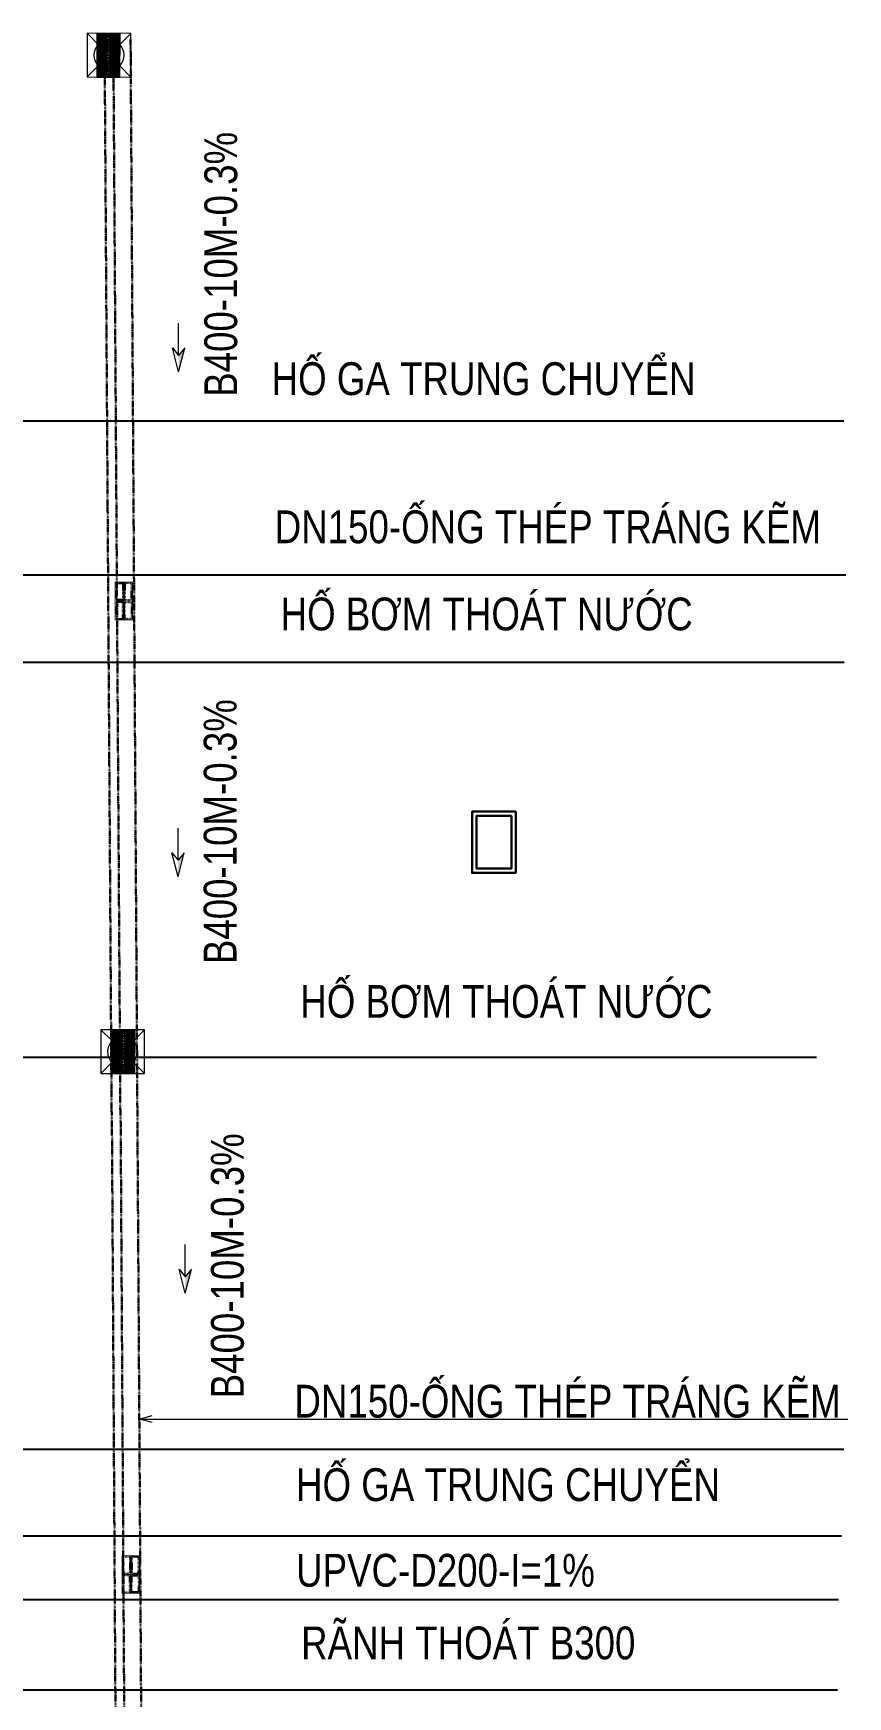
# Model space of a CAD drawing. Header units: millimetres. Extents: x -294625 to 2136527, y -251383 to 128331.
# Drawn here: x 2099748 to 2118355, y -46997 to -8977 of the extents above; entities that cross this region are included whole.
import ezdxf

# ---------------------------------------------------------------- set-up
doc = ezdxf.new("R2010")
doc.units = ezdxf.units.MM
for name, pattern in [('CONTINOUS', [0]), ('DIVIDEX2', [2.5, 1, -0.5, 0, -0.5, 0, -0.5]), ('DIVIDEX22', [1.25, 0.625, -0.25, 0, -0.125, 0, -0.25]), ('XREF MB TANG 1$0$HIDDEN', [9.525, 6.35, -3.175])]:
    doc.linetypes.add(name, pattern=pattern)
for name, color, linetype, lineweight in [('00-N-7-THIET BI', 7, 'CONTINOUS', 20), ('00-N-GHI CHU', 7, 'Continuous', 9), ('00-N-TEXT', 7, 'CONTINOUS', 9), ('1.Tuong', 251, 'Continuous', 35), ('ICE-WALL', 3, 'Continuous', 25), ('N1.6-NM', 3, 'DIVIDEX22', 30), ('N3-NOTE', 11, 'Continuous', 13)]:
    doc.layers.add(name, color=color, linetype=linetype, lineweight=lineweight)
doc.layers.add('1TM', color=5, linetype='DIVIDEX2')
doc.layers.add('N-4CAP LANH', color=4, linetype='Continuous')
doc.styles.add('P-ARIAL', font='arial.ttf', dxfattribs={"height": 3})
doc.styles.add('P-VNTIMEH', font='vntimeh.shx', dxfattribs={"width": 0.75, "height": 300})
doc.dimstyles.new('N-NOTE', dxfattribs={"dimtxt": 200, "dimasz": 30, "dimexe": 50, "dimexo": 50, "dimgap": 100, "dimtad": 1, "dimdec": 0, "dimdsep": 46, "dimtxsty": 'P-VNTIMEH', "dimblk": 'OPEN30', "dimcen": 0, "dimse1": 1, "dimse2": 1, "dimclrd": 256, "dimclre": 7, "dimclrt": 256, "dimadec": 0, "dimazin": 0, "dimtfac": 1, "dimtdec": 0, "dimtix": 1, "dimtmove": 2, "dimatfit": 3, "dimldrblk": 'OPEN30', "dimfxl": 1, "dimtolj": 1, "dimtzin": 0, "dimarcsym": 0})

# ---------------------------------------------------------------- blocks, each defined once
blk = doc.blocks.new('A$C2639329B')
at = {"layer": '00-N-GHI CHU', "color": 232}
for p, q in [((504, 0), (-1020, 0)), ((1288, 0), (146, 294)), ((146, 294), (504, 0)), ((1288, 0), (146, -294)), ((146, -294), (504, 0))]:
    blk.add_line(p, q, dxfattribs=at)
blk.add_solid([(504, 0), (1288, 0), (146, 294)], dxfattribs=at)
blk = doc.blocks.new('A$C33295B18')
blk.add_line((1720, 407), (0, 407))
for points in [[(48, 759), (48, 455), (812, 455), (812, 759)], [(48, 55), (48, 359), (812, 359), (812, 55)], [(1672, 759), (1672, 455), (908, 455), (908, 759)], [(1672, 55), (1672, 359), (908, 359), (908, 55)]]:
    blk.add_lwpolyline(points, close=True)
at = {"layer": '1.Tuong', "color": 2, "const_width": 40}
for points in [[(1720, 807), (0, 807), (0, 7), (1720, 7), (1720, 807)], [(860, 7), (860, 807)], [(1720, 407), (0, 407)]]:
    blk.add_lwpolyline(points, dxfattribs=at)
blk = doc.blocks.new('XREF MB TANG 1$0$A$C3E3424CB')
at = {"color": 4, "linetype": 'Continuous'}
for p, q in [((-1855, -141), (-55, -141)), ((-1855, -461), (-1855, -141)), ((-1855, -621), (-1855, -941)), ((-55, -461), (-55, -141)), ((-55, -621), (-55, -941)), ((-1855, -941), (-55, -941))]:
    blk.add_line(p, q, dxfattribs=at)
at = {"color": 144, "linetype": 'Continuous'}
for p, q in [((-1840, -201), (-1840, -456)), ((-1840, -881), (-1840, -626)), ((-1820, -181), (-1780, -181)), ((-1800, -496), (-1780, -496)), ((-1800, -586), (-1780, -586)), ((-1760, -201), (-1760, -476)), ((-1760, -881), (-1760, -606)), ((-1720, -201), (-1720, -481)), ((-1720, -881), (-1720, -601)), ((-1700, -181), (-1660, -181)), ((-1700, -501), (-1660, -501)), ((-1700, -581), (-1660, -581)), ((-1640, -201), (-1640, -481)), ((-1640, -881), (-1640, -601)), ((-1600, -201), (-1600, -481)), ((-1600, -881), (-1600, -601)), ((-1580, -181), (-1540, -181)), ((-1580, -501), (-1540, -501)), ((-1580, -581), (-1540, -581)), ((-1520, -201), (-1520, -481)), ((-1520, -881), (-1520, -601)), ((-1480, -201), (-1480, -481)), ((-1480, -881), (-1480, -601)), ((-1460, -181), (-1420, -181)), ((-1460, -501), (-1420, -501)), ((-1460, -581), (-1420, -581)), ((-1400, -201), (-1400, -481)), ((-1400, -881), (-1400, -601)), ((-1360, -201), (-1360, -481)), ((-1360, -881), (-1360, -601)), ((-1340, -181), (-1300, -181)), ((-1340, -501), (-1300, -501)), ((-1340, -581), (-1300, -581)), ((-1280, -201), (-1280, -481)), ((-1280, -881), (-1280, -601)), ((-1240, -201), (-1240, -481)), ((-1240, -881), (-1240, -601)), ((-1220, -181), (-1180, -181)), ((-1220, -501), (-1180, -501)), ((-1220, -581), (-1180, -581)), ((-1160, -201), (-1160, -481)), ((-1160, -881), (-1160, -601)), ((-1120, -201), (-1120, -481)), ((-1120, -881), (-1120, -601)), ((-1100, -181), (-1060, -181)), ((-1100, -501), (-1060, -501)), ((-1100, -581), (-1060, -581)), ((-1040, -201), (-1040, -481)), ((-1040, -881), (-1040, -601)), ((-1000, -201), (-1000, -481)), ((-1000, -881), (-1000, -601)), ((-980, -181), (-940, -181)), ((-980, -501), (-940, -501)), ((-980, -581), (-940, -581)), ((-920, -201), (-920, -481)), ((-920, -881), (-920, -601)), ((-880, -201), (-880, -481)), ((-880, -881), (-880, -601)), ((-860, -181), (-820, -181)), ((-860, -501), (-820, -501)), ((-860, -581), (-820, -581)), ((-800, -201), (-800, -481)), ((-800, -881), (-800, -601)), ((-760, -201), (-760, -481)), ((-760, -881), (-760, -601)), ((-740, -181), (-700, -181)), ((-740, -501), (-700, -501)), ((-740, -581), (-700, -581)), ((-680, -201), (-680, -481)), ((-680, -881), (-680, -601)), ((-640, -201), (-640, -481)), ((-640, -881), (-640, -601)), ((-620, -181), (-580, -181)), ((-620, -501), (-580, -501)), ((-620, -581), (-580, -581)), ((-560, -201), (-560, -481)), ((-560, -881), (-560, -601)), ((-520, -201), (-520, -481)), ((-520, -881), (-520, -601)), ((-500, -181), (-460, -181)), ((-500, -501), (-460, -501)), ((-500, -581), (-460, -581)), ((-440, -201), (-440, -481)), ((-440, -881), (-440, -601)), ((-400, -201), (-400, -481)), ((-400, -881), (-400, -601)), ((-380, -181), (-340, -181)), ((-380, -501), (-340, -501)), ((-380, -581), (-340, -581)), ((-320, -201), (-320, -481)), ((-320, -881), (-320, -601)), ((-280, -201), (-280, -481)), ((-280, -881), (-280, -601)), ((-260, -181), (-220, -181)), ((-260, -501), (-220, -501)), ((-260, -581), (-220, -581)), ((-200, -201), (-200, -481)), ((-200, -881), (-200, -601)), ((-160, -201), (-160, -476)), ((-160, -881), (-160, -606)), ((-100, -181), (-140, -181)), ((-120, -496), (-140, -496)), ((-120, -586), (-140, -586)), ((-80, -201), (-80, -456)), ((-80, -881), (-80, -626)), ((-1820, -901), (-1780, -901)), ((-1700, -901), (-1660, -901)), ((-1580, -901), (-1540, -901)), ((-1460, -901), (-1420, -901)), ((-1340, -901), (-1300, -901)), ((-1220, -901), (-1180, -901)), ((-1100, -901), (-1060, -901)), ((-980, -901), (-940, -901)), ((-860, -901), (-820, -901)), ((-740, -901), (-700, -901)), ((-620, -901), (-580, -901)), ((-500, -901), (-460, -901)), ((-380, -901), (-340, -901)), ((-260, -901), (-220, -901)), ((-100, -901), (-140, -901))]:
    blk.add_line(p, q, dxfattribs=at)
for points in [[(40, -1030), (40, -30), (-1960, -30), (-1960, -1030)], [(-40, -950), (-40, -110), (-1880, -110), (-1880, -950)]]:
    blk.add_lwpolyline(points, close=True)
at = {"color": 4, "ltscale": 0.4}
for centre in [(-1917, -120), (-1869, -71), (-40, -71), (9, -120), (-1917, -952), (-1869, -1001), (-40, -1001), (9, -952)]:
    blk.add_circle(centre, 15, dxfattribs=at)
at = {"color": 4, "linetype": 'Continuous'}
for centre, radius, start, end in [((-1775, -461), 80, 180, 237.3631), ((-1775, -621), 80, 122.6369, 180), ((-1826, -541), 15, 302.6369, 57.3631), ((-84, -541), 15, 122.6369, 237.3631), ((-135, -461), 80, 302.6369, 0), ((-135, -621), 80, 0, 57.3631)]:
    blk.add_arc(centre, radius, start, end, dxfattribs=at)
at = {"color": 144, "linetype": 'Continuous'}
for centre, radius, start, end in [((-1820, -201), 20, 90, 180), ((-1800, -456), 40, 180, 270), ((-1800, -626), 40, 90, 180), ((-1780, -201), 20, 0, 90), ((-1780, -476), 20, 270, 0), ((-1780, -606), 20, 0, 90), ((-1700, -201), 20, 90, 180), ((-1700, -481), 20, 180, 270), ((-1700, -601), 20, 90, 180), ((-1660, -201), 20, 0, 90), ((-1660, -481), 20, 270, 0), ((-1660, -601), 20, 0, 90), ((-1580, -201), 20, 90, 180), ((-1580, -481), 20, 180, 270), ((-1580, -601), 20, 90, 180), ((-1540, -201), 20, 0, 90), ((-1540, -481), 20, 270, 0), ((-1540, -601), 20, 0, 90), ((-1460, -201), 20, 90, 180), ((-1460, -481), 20, 180, 270), ((-1460, -601), 20, 90, 180), ((-1420, -201), 20, 0, 90), ((-1420, -481), 20, 270, 0), ((-1420, -601), 20, 0, 90), ((-1340, -201), 20, 90, 180), ((-1340, -481), 20, 180, 270), ((-1340, -601), 20, 90, 180), ((-1300, -201), 20, 0, 90), ((-1300, -481), 20, 270, 0), ((-1300, -601), 20, 0, 90), ((-1220, -201), 20, 90, 180), ((-1220, -481), 20, 180, 270), ((-1220, -601), 20, 90, 180), ((-1180, -201), 20, 0, 90), ((-1180, -481), 20, 270, 0), ((-1180, -601), 20, 0, 90), ((-1100, -201), 20, 90, 180), ((-1100, -481), 20, 180, 270), ((-1100, -601), 20, 90, 180), ((-1060, -201), 20, 0, 90), ((-1060, -481), 20, 270, 0), ((-1060, -601), 20, 0, 90), ((-980, -201), 20, 90, 180), ((-980, -481), 20, 180, 270), ((-980, -601), 20, 90, 180), ((-940, -201), 20, 0, 90), ((-940, -481), 20, 270, 0), ((-940, -601), 20, 0, 90), ((-860, -201), 20, 90, 180), ((-860, -481), 20, 180, 270), ((-860, -601), 20, 90, 180), ((-820, -201), 20, 0, 90), ((-820, -481), 20, 270, 0), ((-820, -601), 20, 0, 90), ((-740, -201), 20, 90, 180), ((-740, -481), 20, 180, 270), ((-740, -601), 20, 90, 180), ((-700, -201), 20, 0, 90), ((-700, -481), 20, 270, 0), ((-700, -601), 20, 0, 90), ((-620, -201), 20, 90, 180), ((-620, -481), 20, 180, 270), ((-620, -601), 20, 90, 180), ((-580, -201), 20, 0, 90), ((-580, -481), 20, 270, 0), ((-580, -601), 20, 0, 90), ((-500, -201), 20, 90, 180), ((-500, -481), 20, 180, 270), ((-500, -601), 20, 90, 180), ((-460, -201), 20, 0, 90), ((-460, -481), 20, 270, 0), ((-460, -601), 20, 0, 90), ((-380, -201), 20, 90, 180), ((-380, -481), 20, 180, 270), ((-380, -601), 20, 90, 180), ((-340, -201), 20, 0, 90), ((-340, -481), 20, 270, 0), ((-340, -601), 20, 0, 90), ((-260, -201), 20, 90, 180), ((-260, -481), 20, 180, 270), ((-260, -601), 20, 90, 180), ((-220, -201), 20, 0, 90), ((-220, -481), 20, 270, 0), ((-220, -601), 20, 0, 90), ((-140, -201), 20, 90, 180), ((-140, -476), 20, 180, 270), ((-140, -606), 20, 90, 180), ((-120, -456), 40, 270, 0), ((-120, -626), 40, 0, 90), ((-100, -201), 20, 0, 90), ((-1820, -881), 20, 180, 270), ((-1780, -881), 20, 270, 0), ((-1700, -881), 20, 180, 270), ((-1660, -881), 20, 270, 0), ((-1580, -881), 20, 180, 270), ((-1540, -881), 20, 270, 0), ((-1460, -881), 20, 180, 270), ((-1420, -881), 20, 270, 0), ((-1340, -881), 20, 180, 270), ((-1300, -881), 20, 270, 0), ((-1220, -881), 20, 180, 270), ((-1180, -881), 20, 270, 0), ((-1100, -881), 20, 180, 270), ((-1060, -881), 20, 270, 0), ((-980, -881), 20, 180, 270), ((-940, -881), 20, 270, 0), ((-860, -881), 20, 180, 270), ((-820, -881), 20, 270, 0), ((-740, -881), 20, 180, 270), ((-700, -881), 20, 270, 0), ((-620, -881), 20, 180, 270), ((-580, -881), 20, 270, 0), ((-500, -881), 20, 180, 270), ((-460, -881), 20, 270, 0), ((-380, -881), 20, 180, 270), ((-340, -881), 20, 270, 0), ((-260, -881), 20, 180, 270), ((-220, -881), 20, 270, 0), ((-140, -881), 20, 180, 270), ((-100, -881), 20, 270, 0)]:
    blk.add_arc(centre, radius, start, end, dxfattribs=at)
blk = doc.blocks.new('ga3')
for p, q in [((-500, 500), (-245, 245)), ((-500, -500), (-500, 500)), ((-500, 500), (500, 500)), ((245, 245), (500, 500)), ((500, 500), (500, -500)), ((-500, -500), (-245, -245)), ((245, -245), (500, -500)), ((500, -500), (-500, -500))]:
    blk.add_line(p, q)
blk.add_circle((0, 0), 346)
at = {"layer": 'N-4CAP LANH', "linetype": 'XREF MB TANG 1$0$HIDDEN', "ltscale": 30, "xscale": 0.5, "yscale": 0.5, "zscale": 0.5, "rotation": 180}
blk.add_blockref('XREF MB TANG 1$0$A$C3E3424CB', (-480, -251), dxfattribs=at)
blk = doc.blocks.new('_Open30')
at = {"color": 0, "linetype": 'ByBlock', "lineweight": -2}
for p, q in [((-1, 0.27), (0, 0)), ((0, 0), (-1, -0.27)), ((0, 0), (-1, 0))]:
    blk.add_line(p, q, dxfattribs=at)
blk = doc.blocks.new('THOAT NUOC MAT')
at = {"layer": 'N1.6-NM'}
for p, q in [((1416413, -9120), (1416881, -83125)), ((1415824, -9936), (1415979, -33630)), ((1416024, -9935), (1416179, -33630)), ((1415985, -33635), (1416278, -82231)), ((1416185, -33635), (1416478, -82229))]:
    blk.add_line(p, q, dxfattribs=at)
at = {"layer": '00-N-7-THIET BI', "xscale": -0.9995002498180809, "yscale": 0.9995002498768192, "zscale": 0.9995002498750627}
for p, rotation in [((1415920, -9478), 89.84612250221808), ((1416233, -32253), 269.8461225022181)]:
    blk.add_blockref('ga3', p, dxfattribs=dict(at, rotation=rotation))
at = {"layer": '1TM', "xscale": 0.5, "yscale": 0.5, "zscale": 0.5, "rotation": 270}
for p in [(1416054, -21522), (1416213, -43773)]:
    blk.add_blockref('A$C33295B18', p, dxfattribs=at)
at = {"layer": 'N3-NOTE'}
blk.add_leader([(1416608, -40651), (1432797, -40651)], dimstyle='N-NOTE', override={"dimasz": 300, "dimtad": 0}, dxfattribs=at)

msp = doc.modelspace()

# ---------------------------------------------------------------- linework, layer by layer
at = {"layer": 'ICE-WALL', "lineweight": 30, "ltscale": 500}
for points in [[(2110771.8, -26766.3), (2109771.8, -26766.3), (2109771.8, -28166.3), (2110771.8, -28166.3)], [(2110671.8, -26866.3), (2109871.8, -26866.3), (2109871.8, -28066.3), (2110671.8, -28066.3)]]:
    msp.add_lwpolyline(points, close=True, dxfattribs=at)

# ---------------------------------------------------------------- block references
at = {"layer": '00-N-GHI CHU', "xscale": 0.4810207792315849, "yscale": 0.4810207792315849, "zscale": 0.4810207792315849, "rotation": 270}
for p in [(2103069.1, -16097.3), (2103054.6, -27636.4), (2103220.8, -37154.1)]:
    msp.add_blockref('A$C2639329B', p, dxfattribs=at)
at = {"layer": 'N3-NOTE'}
msp.add_blockref('THOAT NUOC MAT', (685558.4, 0), dxfattribs=at)

# ---------------------------------------------------------------- texts
at = {"layer": '00-N-TEXT', "color": 2, "char_height": 750, "attachment_point": 3, "rotation": 90, "line_spacing_factor": 0.8, "style": 'P-ARIAL'}
for insert in [(2103656.1, -11230.5), (2103641.6, -24197.3), (2103807.8, -34120.3)]:
    msp.add_mtext_dynamic_manual_height_columns('{\\fArial|b0|i0|c0|p34;\\W0.8;B400-10M-0.3%}', width=18303.5, gutter_width=5, heights=[0], dxfattribs=dict(at, insert=insert))
at = {"layer": '00-N-TEXT', "color": 2, "char_height": 750, "attachment_point": 3, "line_spacing_factor": 0.8, "style": 'P-ARIAL'}
for s, width, insert in [('{\\W0.8;HỐ GA TRUNG CHUYỂN}', 18303.5, (2114878.7, -16496.5)), ('{\\W0.8;DN150-ỐNG THÉP TRÁNG KẼM}', 18303.5, (2117744.2, -19882.2)), ('{\\fArial|b0|i0|c0|p34;\\W0.8;HỐ BƠM THOÁT NƯỚC}', 18303.5, (2114814.8, -21874.9)), ('{\\fArial|b0|i0|c0|p34;\\W0.8;HỐ BƠM THOÁT NƯỚC}', 18303.5, (2115265.5, -30728.8)), ('{\\W0.8;DN150-ỐNG THÉP TRÁNG KẼM}', 18303.5, (2118194.9, -39867.2)), ('{\\W0.8;HỐ GA TRUNG CHUYỂN}', 18303.5, (2115436.2, -41774.9)), ('{\\W0.8;UPVC-D200-I=1%}', 18303.5, (2112577.9, -43732)), ('{\\W0.8;RÃNH THOÁT B300}', 7953.114, (2113504.7, -45391.6))]:
    msp.add_mtext_dynamic_manual_height_columns(s, width=width, gutter_width=5, heights=[0], dxfattribs=dict(at, insert=insert))

# ---------------------------------------------------------------- leaders
at = {"layer": 'N3-NOTE'}
for points in [[(2085191.3, -17838.3), (2118270.2, -17838.3)], [(2083296.7, -21352.9), (2118315.7, -21352.9)], [(2085516.8, -25170.4), (2085516.8, -23353.1), (2118277, -23353.1)], [(2089720, -33481), (2089720, -32376.5), (2117644.9, -32376.5)], [(2085264.6, -41337.9), (2118263.2, -41337.9)], [(2082926, -43321.9), (2082926, -44771.3), (2118144.4, -44771.3)], [(2085243.5, -43321.9), (2118211.1, -43321.9)], [(2096125.2, -46836.8), (2118121.5, -46836.8)]]:
    msp.add_leader(points, dimstyle='N-NOTE', override={"dimasz": 300, "dimgap": 100, "dimtad": 0}, dxfattribs=at)

doc.saveas('drawing.dxf')
